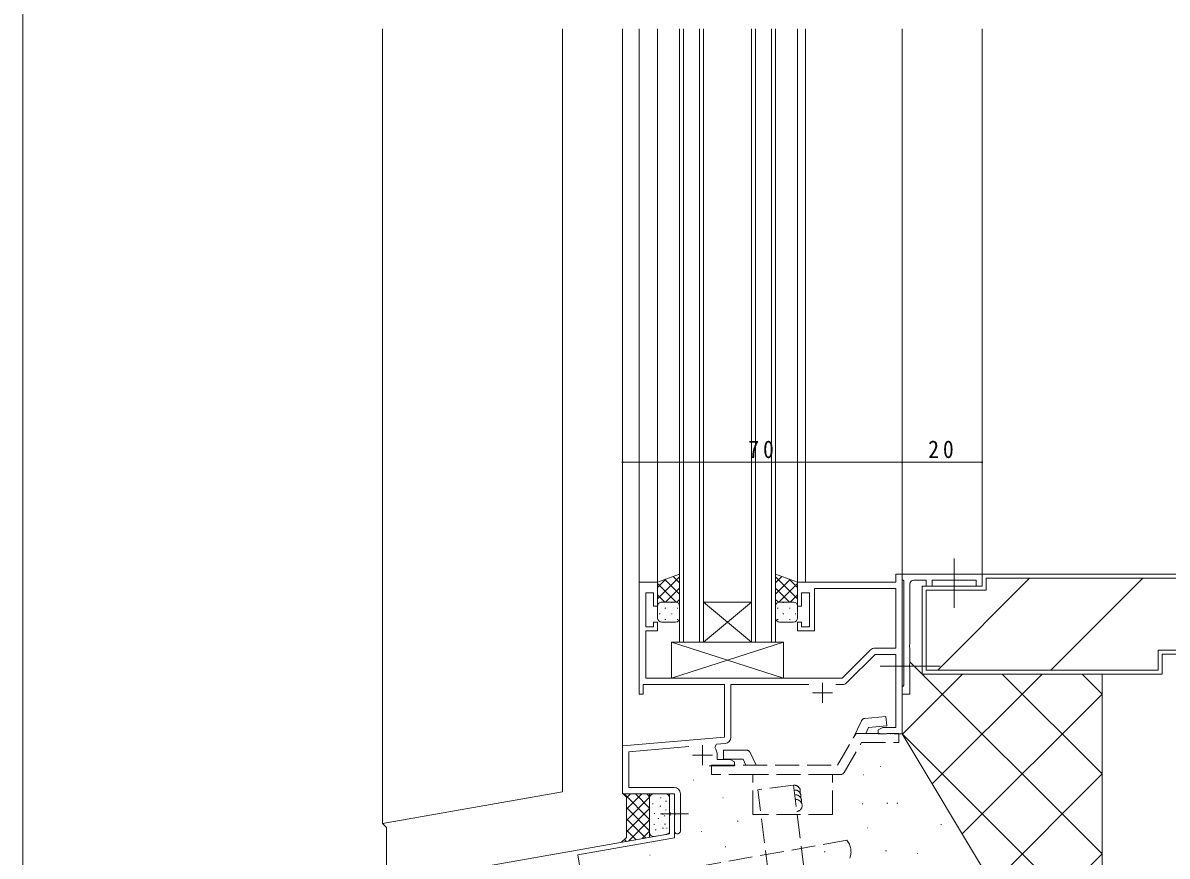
# Model space of a CAD drawing. Units: millimetres, scale not verified. Extents: x -567 to 567, y -403 to 403.
# Drawn here: x -562.7 to -276.5, y -186.8 to 21.8 of the extents above; entities that cross this region are included whole.
import ezdxf

# ---------------------------------------------------------------- set-up
doc = ezdxf.new("R2010")
doc.units = ezdxf.units.MM
doc.header["$LTSCALE"] = 2
doc.linetypes.add('USER2', pattern=[13, 10, -1, 1, -1])
doc.linetypes.add('USER3', pattern=[4, 3, -1])
for name, color, linetype, lineweight in [('0-1_YKK_ZWAK', 7, 'Continuous', 18), ('0-3_YKK_11', 7, 'Continuous', 18), ('0-4_YKK_12', 2, 'Continuous', 18), ('0-5_YSS_K', 3, 'Continuous', 18), ('0-6_YKK_13', 4, 'USER3', 18), ('0-7_YKK_D', 6, 'Continuous', 18)]:
    doc.layers.add(name, color=color, linetype=linetype, lineweight=lineweight)
doc.styles.add('ＭＳ ゴシック', font='')
doc.styles.get('ＭＳ ゴシック').set_extended_font_data('MS Gothic')

msp = doc.modelspace()

# ---------------------------------------------------------------- linework, layer by layer
at = {"layer": '0-1_YKK_ZWAK'}
msp.add_line((-562.726, -350.982), (-562.726, 399.018), dxfattribs=at)
at = {"layer": '0-3_YKK_11'}
for p, q in [((-344.358, -116.166), (-344.358, -118.166)), ((-342.728, -116.166), (-344.358, -116.166)), ((-342.728, -156.166), (-342.728, -116.166)), ((-342.728, -116.166), (-322.728, -116.166)), ((-342.728, -117.466), (-342.728, -116.166)), ((-322.728, -116.166), (-322.728, -119.166)), ((-408.528, -118.166), (-408.528, -146.166)), ((-403.928, -118.166), (-408.528, -118.166)), ((-403.928, -124.166), (-403.928, -118.166)), ((-368.928, -118.166), (-368.928, -124.166)), ((-344.358, -118.166), (-368.928, -118.166)), ((-364.728, -119.796), (-344.358, -119.796)), ((-364.728, -130.366), (-364.728, -119.796)), ((-344.358, -119.796), (-344.358, -134.666)), ((-342.528, -117.666), (-342.728, -117.466)), ((-342.328, -117.866), (-342.528, -117.666)), ((-342.328, -143.966), (-342.328, -117.866)), ((-340.828, -118.666), (-340.828, -133.708)), ((-336.728, -117.666), (-339.828, -117.666)), ((-336.728, -119.166), (-336.728, -117.666)), ((-335.228, -119.166), (-336.728, -119.166)), ((-335.228, -117.666), (-335.228, -119.166)), ((-324.228, -117.666), (-335.228, -117.666)), ((-324.228, -119.166), (-324.228, -117.666)), ((-322.728, -119.166), (-324.228, -119.166)), ((-406.898, -120.866), (-404.928, -120.866)), ((-406.898, -129.366), (-406.898, -120.866)), ((-404.928, -120.866), (-404.928, -124.166)), ((-367.928, -120.866), (-365.928, -120.866)), ((-367.928, -124.166), (-367.928, -120.866)), ((-365.928, -120.866), (-365.928, -129.366)), ((-404.928, -124.166), (-403.928, -124.166)), ((-368.928, -124.166), (-367.928, -124.166)), ((-404.928, -128.166), (-404.928, -129.366)), ((-403.928, -128.166), (-404.928, -128.166)), ((-403.928, -130.366), (-403.928, -128.166)), ((-368.928, -128.166), (-368.928, -130.366)), ((-367.928, -128.166), (-368.928, -128.166)), ((-367.928, -129.366), (-367.928, -128.166)), ((-404.928, -129.366), (-406.898, -129.366)), ((-406.898, -130.366), (-403.928, -130.366)), ((-406.898, -142.166), (-406.898, -130.366)), ((-368.928, -130.366), (-364.728, -130.366)), ((-365.928, -129.366), (-367.928, -129.366)), ((-340.828, -133.708), (-340.948, -133.891)), ((-340.948, -133.891), (-340.948, -134.441)), ((-340.948, -134.441), (-340.828, -134.624)), ((-350.696, -135.135), (-357.728, -142.166)), ((-356.584, -143.328), (-349.553, -136.296)), ((-344.358, -134.666), (-349.565, -134.666)), ((-349.553, -136.296), (-344.358, -136.296)), ((-344.358, -136.296), (-344.358, -154.536)), ((-340.828, -134.624), (-340.828, -138.708)), ((-340.828, -138.708), (-340.948, -138.891)), ((-340.948, -138.891), (-340.948, -139.441)), ((-340.948, -139.441), (-340.828, -139.625)), ((-340.828, -139.625), (-340.828, -146.166)), ((-357.728, -142.166), (-406.898, -142.166)), ((-407.528, -143.796), (-387.228, -143.796)), ((-407.528, -146.166), (-407.528, -143.796)), ((-387.228, -143.796), (-387.228, -156.935)), ((-385.598, -143.796), (-366.078, -143.796)), ((-385.598, -156.963), (-385.598, -143.796)), ((-365.228, -145.866), (-360.228, -145.866)), ((-362.728, -143.366), (-362.728, -148.366)), ((-359.377, -143.796), (-357.715, -143.796)), ((-342.728, -144.366), (-342.528, -144.166)), ((-342.728, -146.166), (-342.728, -144.366)), ((-342.528, -144.166), (-342.328, -143.966)), ((-408.528, -146.166), (-407.528, -146.166)), ((-340.828, -146.166), (-342.728, -146.166)), ((-347.637, -154.536), (-348.728, -155.166)), ((-344.358, -154.536), (-347.637, -154.536)), ((-387.228, -156.935), (-412.728, -159.166)), ((-348.728, -155.166), (-348.728, -156.166)), ((-348.728, -156.166), (-346.686, -156.166)), ((-346.686, -156.166), (-346.503, -156.046)), ((-346.503, -156.046), (-345.953, -156.046)), ((-345.953, -156.046), (-345.77, -156.166)), ((-345.77, -156.166), (-345.686, -156.166)), ((-345.686, -156.166), (-345.503, -156.046)), ((-345.503, -156.046), (-344.953, -156.046)), ((-344.953, -156.046), (-344.77, -156.166)), ((-344.77, -156.166), (-342.728, -156.166)), ((-412.728, -159.166), (-412.728, -171.166)), ((-411.098, -160.66), (-396.098, -159.347)), ((-392.728, -158.966), (-392.728, -163.966)), ((-389.589, -159.508), (-389.208, -158.745)), ((-389.208, -158.745), (-387.058, -158.557)), ((-411.098, -169.536), (-411.098, -160.66)), ((-395.228, -161.466), (-390.228, -161.466)), ((-389.028, -162.536), (-389.028, -161.466)), ((-385.819, -162.536), (-389.028, -162.536)), ((-384.728, -163.166), (-385.819, -162.536)), ((-391.078, -164.166), (-384.728, -164.166)), ((-384.728, -164.166), (-384.728, -163.166)), ((-412.728, -171.166), (-399.728, -171.166)), ((-399.828, -169.536), (-411.098, -169.536)), ((-400.928, -171.167), (-400.928, -175.708)), ((-399.728, -171.167), (-400.928, -171.167)), ((-399.728, -171.166), (-399.728, -175.708)), ((-399.728, -182.174), (-399.728, -171.167)), ((-398.228, -180.416), (-398.228, -171.136)), ((-400.928, -175.708), (-400.808, -175.892)), ((-400.808, -176.442), (-400.928, -176.625)), ((-400.928, -176.625), (-400.928, -181.167)), ((-400.808, -175.892), (-400.808, -176.442)), ((-399.728, -175.708), (-399.608, -175.891)), ((-399.608, -176.441), (-399.728, -176.624)), ((-399.728, -176.624), (-399.728, -180.416)), ((-399.608, -175.891), (-399.608, -176.441)), ((-400.928, -181.167), (-486.071, -196.18)), ((-423.924, -186.44), (-399.728, -182.174)), ((-423.195, -190.576), (-423.924, -186.44))]:
    msp.add_line(p, q, dxfattribs=at)
for centre, radius, start, end in [((-339.828, -118.666), 1, 90.00001, 179.99999), ((-349.565, -136.266), 1.6, 90, 134.99999), ((-357.715, -142.196), 1.6, 270, 314.99999), ((-387.198, -156.963), 1.6, 275, 0.00001), ((-392.728, -161.466), 3.7, 0, 31.96331), ((-399.828, -171.136), 1.6, 0.00001, 89.99999), ((-398.978, -180.416), 0.75, 179.99999, 0.00001)]:
    msp.add_arc(centre, radius, start, end, dxfattribs=at)
at = {"layer": '0-4_YKK_12'}
for p, q in [((-412.728, 20.334), (-412.728, -171.166)), ((-408.528, 20.334), (-408.528, -118.466)), ((-403.928, 20.334), (-403.928, -118.666)), ((-398.428, -133.166), (-398.428, 20.334)), ((-397.428, 20.334), (-397.428, -133.166)), ((-393.428, -133.166), (-393.428, 20.334)), ((-392.428, 20.334), (-392.428, -133.166)), ((-380.428, -133.166), (-380.428, 20.334)), ((-379.428, 20.334), (-379.428, -133.166)), ((-375.428, -133.166), (-375.428, 20.334)), ((-374.428, 20.334), (-374.428, -133.166)), ((-368.928, 20.334), (-368.928, -118.466)), ((-366.928, 20.334), (-366.928, -118.166)), ((-342.728, 20.334), (-342.728, -156.17)), ((-322.728, 20.334), (-322.728, -116.466)), ((-380.428, -133.166), (-392.428, -123.166)), ((-392.428, -133.166), (-380.428, -123.166)), ((-392.428, -123.166), (-380.428, -123.166)), ((-392.428, -133.166), (-398.428, -133.166)), ((-392.428, -133.166), (-380.428, -133.166)), ((-374.428, -133.166), (-380.428, -133.166)), ((-412.728, -171.166), (-400.028, -171.166))]:
    msp.add_line(p, q, dxfattribs=at)
at = {"layer": '0-5_YSS_K'}
for p, q in [((-472.726, -178.595), (-472.726, 20.334)), ((-427.726, 20.334), (-427.726, -170.661)), ((-333.865, -140.166), (-310.865, -117.166)), ((-322.728, -116.166), (-252.728, -116.166)), ((-322.728, -116.166), (-322.728, -119.166)), ((-253.728, -117.166), (-321.728, -117.166)), ((-321.728, -120.166), (-321.728, -117.166)), ((-305.581, -140.166), (-282.581, -117.166)), ((-337.728, -119.166), (-337.728, -141.166)), ((-337.728, -119.166), (-322.728, -119.166)), ((-336.728, -120.166), (-336.728, -140.166)), ((-321.728, -120.166), (-336.728, -120.166)), ((-277.728, -136.166), (-277.728, -141.166)), ((-262.728, -136.166), (-277.728, -136.166)), ((-340.828, -138.072), (-292.728, -186.172)), ((-336.728, -140.166), (-278.728, -140.166)), ((-333.528, -140.166), (-278.728, -140.166)), ((-327.697, -141.166), (-342.716, -156.185)), ((-337.728, -141.166), (-277.728, -141.166)), ((-307.708, -141.166), (-335.221, -168.679)), ((-334.528, -141.166), (-277.728, -141.166)), ((-317.735, -141.166), (-292.728, -166.173)), ((-297.737, -141.166), (-292.728, -146.175)), ((-292.728, -206.17), (-292.728, -141.166)), ((-292.728, -146.175), (-327.725, -181.172)), ((-342.876, -156.022), (-292.728, -206.17)), ((-342.728, -156.166), (-312.726, -206.17)), ((-348.254, -164.279), (-348.154, -164.279)), ((-394.947, -167.703), (-394.847, -167.703)), ((-352.537, -166.419), (-352.437, -166.419)), ((-292.728, -166.173), (-320.225, -193.671)), ((-472.726, -178.595), (-427.726, -170.661)), ((-412.64, -171.078), (-411.728, -171.991)), ((-412.319, -171.166), (-405.928, -177.557)), ((-411.728, -172.168), (-410.726, -171.166)), ((-411.728, -174.996), (-407.898, -171.166)), ((-409.49, -171.166), (-405.928, -174.729)), ((-406.662, -171.166), (-405.928, -171.9)), ((-405.928, -182.048), (-405.928, -171.166)), ((-401.928, -171.166), (-404.928, -171.166)), ((-411.728, -171.991), (-411.728, -182.071)), ((-411.728, -177.825), (-405.928, -172.024)), ((-411.728, -174.586), (-405.928, -180.386)), ((-405.928, -172.166), (-405.928, -180.872)), ((-405.223, -173.688), (-405.023, -173.688)), ((-403.349, -174.269), (-403.149, -174.269)), ((-403.22, -172.137), (-403.02, -172.137)), ((-401.928, -172.977), (-401.728, -172.977)), ((-400.928, -172.166), (-400.928, -180.328)), ((-387.664, -172.198), (-387.564, -172.198)), ((-352.804, -173.688), (-352.604, -173.688)), ((-346.561, -173.509), (-346.361, -173.509)), ((-344.064, -173.509), (-343.864, -173.509)), ((-411.728, -180.653), (-405.928, -174.853)), ((-411.728, -177.414), (-406.919, -182.223)), ((-404.835, -176.078), (-404.635, -176.078)), ((-403.866, -177.37), (-403.666, -177.37)), ((-402.768, -176.207), (-402.568, -176.207)), ((-402.316, -176.659), (-402.116, -176.659)), ((-401.993, -175.173), (-401.793, -175.173)), ((-471.726, -179.595), (-472.726, -178.595)), ((-471.726, -179.595), (-471.726, -192.827)), ((-411.728, -180.243), (-409.323, -182.647)), ((-411.23, -182.983), (-405.928, -177.681)), ((-404.9, -178.856), (-404.7, -178.856)), ((-404.512, -180.148), (-404.312, -180.148)), ((-402.703, -179.761), (-402.503, -179.761)), ((-402.187, -178.727), (-401.987, -178.727)), ((-401.734, -179.761), (-401.534, -179.761)), ((-384.02, -177.969), (-383.82, -177.969)), ((-351.466, -179.69), (-351.366, -179.69)), ((-351.466, -179.69), (-351.366, -179.69)), ((-333.046, -178.833), (-332.946, -178.833)), ((-411.728, -182.071), (-412.942, -183.285)), ((-412.228, -182.571), (-411.728, -183.071)), ((-407.796, -182.378), (-405.928, -180.51)), ((-404.928, -181.872), (-401.754, -181.312)), ((-393.019, -180.546), (-392.919, -180.546)), ((-387.052, -184.39), (-386.852, -184.39)), ((-362.258, -185.639), (-362.058, -185.639)), ((-346.918, -185.46), (-346.718, -185.46)), ((-405.871, -186.539), (-405.771, -186.539)), ((-339.043, -186.111), (-338.943, -186.111)), ((-292.728, -186.172), (-312.726, -206.17))]:
    msp.add_line(p, q, dxfattribs=at)
at = {"layer": '0-5_YSS_K', "linetype": 'USER3'}
for p, q in [((-372.22, -223.071), (-378.854, -170.143)), ((-369.923, -169.024), (-378.853, -170.143)), ((-363.29, -221.952), (-369.924, -169.024)), ((-356.61, -182.791), (-448.401, -198.976))]:
    msp.add_line(p, q, dxfattribs=at)
at = {"layer": '0-5_YSS_K'}
msp.add_lwpolyline([(-261.728, -135.166), (-278.728, -135.166), (-278.728, -140.166)], dxfattribs=at)
for centre, start, end in [((-404.928, -172.166), 90, 180), ((-401.928, -172.166), 0, 90), ((-401.928, -180.328), 280, 0), ((-404.928, -180.872), 180, 270)]:
    msp.add_arc(centre, 1, start, end, dxfattribs=at)
at = {"layer": '0-5_YSS_K', "linetype": 'USER3'}
for centre, radius, start, end in [((-369.736, -170.512), 1.5, 343.55564, 97.13382), ((-369.587, -171.703), 1.5, 343.55564, 97.13382), ((-369.438, -172.894), 1.5, 343.55564, 97.13382), ((-369.289, -174.085), 1.5, 277.13382, 97.13382), ((-360.057, -185.683), 4.5, 340.00021, 40.00016)]:
    msp.add_arc(centre, radius, start, end, dxfattribs=at)
at = {"layer": '0-6_YKK_13', "linetype": 'USER2'}
for p, q in [((-329.728, -124.604), (-329.728, -112.233)), ((-333.212, -139.166), (-348.244, -139.166)), ((-403.224, -176.166), (-396.253, -176.166))]:
    msp.add_line(p, q, dxfattribs=at)
at = {"layer": '0-6_YKK_13', "linetype": 'Continuous'}
for p, q in [((-398.428, -116.202), (-403.928, -118.166)), ((-398.428, -116.819), (-403.928, -122.319)), ((-400.011, -116.767), (-398.428, -118.35)), ((-398.428, -124.166), (-398.428, -116.202)), ((-374.428, -116.202), (-368.928, -118.166)), ((-374.428, -124.166), (-374.428, -116.202)), ((-372.845, -116.767), (-374.428, -118.35)), ((-374.428, -116.819), (-368.928, -122.319)), ((-401.868, -117.431), (-403.928, -119.49)), ((-403.928, -118.166), (-403.928, -124.166)), ((-403.928, -118.507), (-399.269, -123.166)), ((-402.095, -117.512), (-398.428, -121.179)), ((-398.428, -119.647), (-401.947, -123.166)), ((-370.761, -117.512), (-374.428, -121.179)), ((-374.428, -119.647), (-370.909, -123.166)), ((-368.928, -118.507), (-373.587, -123.166)), ((-370.987, -117.431), (-368.928, -119.49)), ((-368.928, -118.166), (-368.928, -124.166)), ((-403.928, -121.336), (-402.097, -123.166)), ((-398.428, -122.475), (-399.119, -123.166)), ((-374.428, -122.475), (-373.737, -123.166)), ((-368.928, -121.336), (-370.758, -123.166)), ((-403.928, -127.166), (-403.928, -124.166)), ((-403.342, -123.256), (-403.308, -123.256)), ((-402.928, -123.166), (-399.428, -123.166)), ((-402.093, -124.671), (-401.893, -124.671)), ((-400.478, -123.256), (-400.278, -123.256)), ((-399.063, -124.671), (-398.863, -124.671)), ((-398.428, -124.166), (-398.428, -127.166)), ((-374.428, -124.166), (-374.428, -127.166)), ((-373.793, -124.671), (-373.993, -124.671)), ((-369.928, -123.166), (-373.428, -123.166)), ((-372.378, -123.256), (-372.578, -123.256)), ((-370.763, -124.671), (-370.963, -124.671)), ((-369.513, -123.256), (-369.548, -123.256)), ((-368.928, -127.166), (-368.928, -124.166)), ((-403.508, -126.086), (-403.308, -126.086)), ((-399.427, -128.166), (-402.928, -128.166)), ((-402.093, -127.501), (-401.893, -127.501)), ((-400.478, -126.086), (-400.278, -126.086)), ((-399.063, -127.501), (-398.863, -127.501)), ((-373.793, -127.501), (-373.993, -127.501)), ((-373.429, -128.166), (-369.928, -128.166)), ((-372.378, -126.086), (-372.578, -126.086)), ((-370.763, -127.501), (-370.963, -127.501)), ((-369.348, -126.086), (-369.548, -126.086)), ((-400.428, -133.166), (-372.428, -142.166)), ((-400.428, -142.166), (-372.428, -133.166)), ((-400.428, -133.166), (-400.428, -142.166)), ((-372.428, -133.166), (-400.428, -133.166)), ((-372.428, -142.166), (-372.428, -133.166)), ((-400.428, -142.166), (-372.428, -142.166))]:
    msp.add_line(p, q, dxfattribs=at)
at = {"layer": '0-6_YKK_13'}
for p, q in [((-354.999, -157.253), (-352.952, -152.864)), ((-346.809, -151.825), (-352.133, -152.291)), ((-351.884, -156.016), (-351.185, -154.516)), ((-346.608, -154.116), (-351.185, -154.516)), ((-346.608, -154.116), (-346.809, -151.825)), ((-358.903, -164.016), (-354.285, -156.016)), ((-354.285, -156.016), (-343.563, -156.016)), ((-343.563, -158.316), (-343.563, -156.016)), ((-387.453, -160.216), (-381.725, -160.217)), ((-387.453, -162.516), (-387.453, -160.216)), ((-357.287, -165.816), (-352.957, -158.316)), ((-352.957, -158.316), (-343.563, -158.316)), ((-387.453, -162.516), (-382.554, -162.516)), ((-381.854, -164.016), (-382.554, -162.517)), ((-379.316, -164.016), (-380.819, -160.794)), ((-390.498, -166.316), (-390.498, -164.016)), ((-390.498, -164.016), (-358.903, -164.016)), ((-380.138, -166.316), (-390.498, -166.316)), ((-360.225, -166.316), (-380.138, -166.316)), ((-360.225, -176.316), (-360.225, -166.316)), ((-358.153, -166.316), (-360.225, -166.316))]:
    msp.add_line(p, q, dxfattribs=at)
msp.add_lwpolyline([(-360.225, -176.316), (-380.138, -176.316), (-380.138, -166.316)], dxfattribs=at)
at = {"layer": '0-6_YKK_13', "linetype": 'Continuous'}
for centre, start, end in [((-402.928, -124.166), 89.99976, 179.99976), ((-399.428, -124.166), 359.99976, 89.99976), ((-373.428, -124.166), 90.0001, 180.0001), ((-369.928, -124.166), 0.0001, 90.0001), ((-402.928, -127.166), 179.99976, 269.99976), ((-399.428, -127.166), 269.99976, 359.99976), ((-373.428, -127.166), 180.0001, 270.0001), ((-369.928, -127.166), 270.0001, 0.0001)]:
    msp.add_arc(centre, 1, start, end, dxfattribs=at)
at = {"layer": '0-6_YKK_13'}
for centre, start, end in [((-352.046, -153.287), 95.00193, 155.0026), ((-381.725, -161.217), 24.99973, 90.00175), ((-358.153, -165.316), 269.99738, 329.99768)]:
    msp.add_arc(centre, 1, start, end, dxfattribs=at)
at = {"layer": '0-7_YKK_D'}
for p, q in [((-412.728, -115.166), (-412.728, -87.166)), ((-412.728, -88.166), (-342.728, -88.166)), ((-342.728, -113.166), (-342.728, -87.166)), ((-342.728, -115.166), (-342.728, -87.166)), ((-342.728, -88.166), (-322.728, -88.166)), ((-322.728, -113.166), (-322.728, -87.166))]:
    msp.add_line(p, q, dxfattribs=at)
for centre, start, end in [((-412.728, -88.166), 0, 180), ((-412.728, -88.166), 180, 0), ((-342.728, -88.166), 0, 180), ((-342.728, -88.166), 0, 180), ((-342.728, -88.166), 180, 0), ((-342.728, -88.166), 180, 0), ((-322.728, -88.166), 0, 180), ((-322.728, -88.166), 180, 0)]:
    msp.add_arc(centre, 0.106, start, end, dxfattribs=at)

# ---------------------------------------------------------------- texts
at = {"layer": '0-7_YKK_D', "color": 7, "char_height": 4.399, "attachment_point": 7, "style": 'ＭＳ ゴシック'}
for s, insert in [('\\T1.37;\\W0.9;70', (-381.248, -87.166)), ('\\T1.37;\\W0.9;20', (-336.248, -87.166))]:
    msp.add_mtext(s, dxfattribs=dict(at, insert=insert))

doc.saveas('drawing.dxf')
